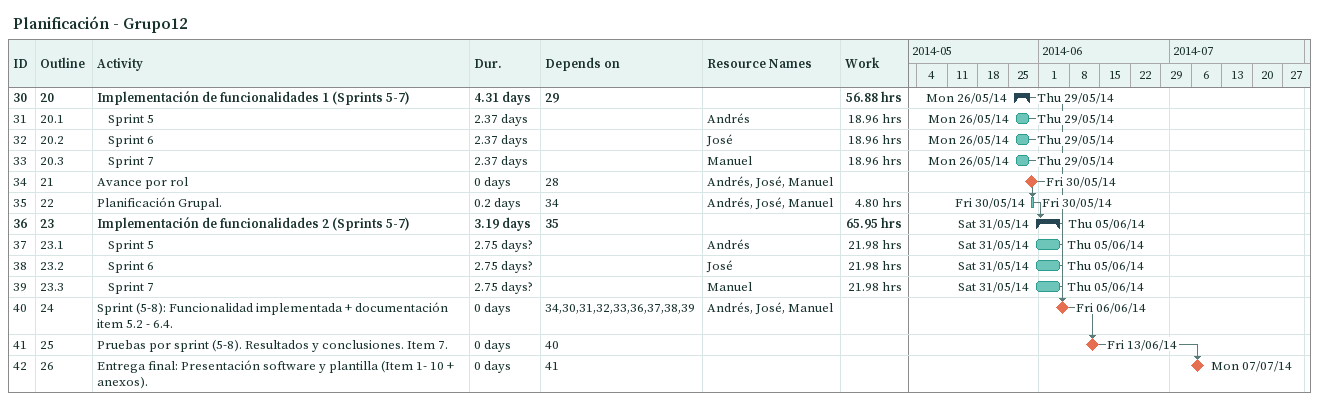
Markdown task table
Planificación - Grupo12

| ID | WBS | Task | Duration | Start | Finish | Predecessors | Resources | Work (h) |
|---|---|---|---|---|---|---|---|---|
| 30 | 20 | **Implementación de funcionalidades 1 (Sprints 5-7)** | 4.31d | 2014-05-26 | 2014-05-29 | 29 |  | 56.88 |
| 31 | 20.1 | Sprint 5 | 2.37d | 2014-05-26 | 2014-05-29 |  | Andrés | 18.96 |
| 32 | 20.2 | Sprint 6 | 2.37d | 2014-05-26 | 2014-05-29 |  | José | 18.96 |
| 33 | 20.3 | Sprint 7 | 2.37d | 2014-05-26 | 2014-05-29 |  | Manuel | 18.96 |
| 34 | 21 | Avance por rol | 0d | 2014-05-30 | 2014-05-30 | 28 | Andrés, José, Manuel |  |
| 35 | 22 | Planificación Grupal. | 0.2d | 2014-05-30 | 2014-05-30 | 34 | Andrés, José, Manuel | 4.80 |
| 36 | 23 | **Implementación de funcionalidades 2 (Sprints 5-7)** | 3.19d | 2014-05-31 | 2014-06-05 | 35 |  | 65.95 |
| 37 | 23.1 | Sprint 5 | 2.75d? | 2014-05-31 | 2014-06-05 |  | Andrés | 21.98 |
| 38 | 23.2 | Sprint 6 | 2.75d? | 2014-05-31 | 2014-06-05 |  | José | 21.98 |
| 39 | 23.3 | Sprint 7 | 2.75d? | 2014-05-31 | 2014-06-05 |  | Manuel | 21.98 |
| 40 | 24 | Sprint (5-8): Funcionalidad implementada + documentación item 5.2 - 6.4. | 0d | 2014-06-06 | 2014-06-06 | 34, 30, 31, 32, 33, 36, 37, 38, 39 | Andrés, José, Manuel |  |
| 41 | 25 | Pruebas por sprint (5-8). Resultados y conclusiones. Item 7. | 0d | 2014-06-13 | 2014-06-13 | 40 |  |  |
| 42 | 26 | Entrega final: Presentación software y plantilla (Item 1- 10 + anexos). | 0d | 2014-07-07 | 2014-07-07 | 41 |  |  |
